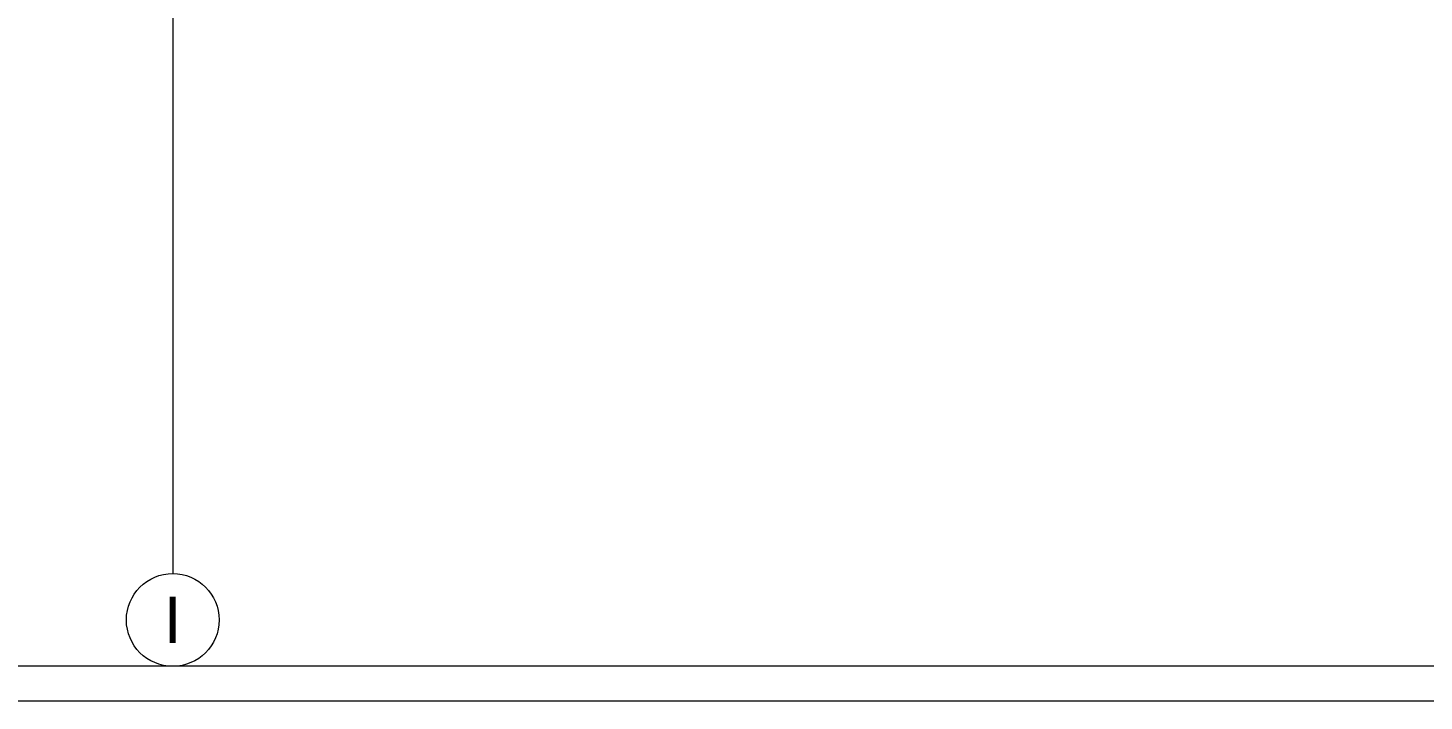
# Model space of a CAD drawing. Extents: x -3709 to 34962, y 0 to 8245.
# Drawn here: x 30756 to 31358, y 0 to 290 of the extents above; entities that cross this region are included whole.
import ezdxf
from ezdxf.enums import TextEntityAlignment as Align

# ---------------------------------------------------------------- set-up
doc = ezdxf.new("R2010")
doc.units = 0
doc.layers.get('0').update_dxf_attribs({"color": 9, "lineweight": 9})
doc.layers.add('24', color=9, linetype='Continuous', lineweight=9)
doc.layers.add('40A', color=9, linetype='Continuous', lineweight=9)
doc.styles.add('Arial', font='arial.ttf', dxfattribs={"height": 2.5})

# ---------------------------------------------------------------- blocks, each defined once
blk = doc.blocks.new('0_aks')
at = {"linetype": 'Continuous'}
blk.add_circle((0, 0), 2, dxfattribs=at)
at = {"style": 'Arial'}
blk.add_attdef('AKS', text='', height=2, dxfattribs=at).set_placement((0, 0), align=Align.MIDDLE_CENTER)
blk = doc.blocks.new('p-aks_vw')
at = {"layer": '24', "ltscale": 2}
blk.add_lwpolyline([(2440, 40), (2440, -257.5)], dxfattribs=at)
at = {"layer": '24', "xscale": 10, "yscale": 10, "zscale": 10}
blk.add_blockref('0_aks', (2440, -277.5), dxfattribs=at).add_auto_attribs({'AKS': 'I'})

msp = doc.modelspace()

# ---------------------------------------------------------------- linework, layer by layer
at = {"layer": '40A'}
for points in [[(34962.49, 0), (27967.49, 0), (27967.49, 4205), (34962.49, 4205)], [(28047.49, 4190), (34422.55, 4190), (34422.55, 15), (28047.49, 15)]]:
    msp.add_lwpolyline(points, close=True, dxfattribs=at)

# ---------------------------------------------------------------- block references
at = {"layer": '24'}
msp.add_blockref('p-aks_vw', (28378.33, 312.5), dxfattribs=at)

doc.saveas('drawing.dxf')
